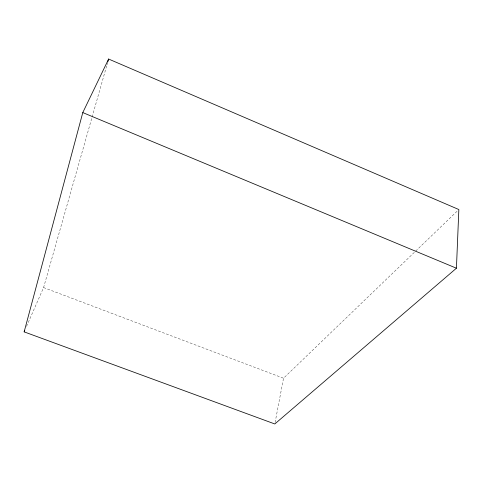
<?xml version="1.0" encoding="UTF-8"?>
<svg xmlns="http://www.w3.org/2000/svg" width="483" height="483" viewBox="0 0 483 483"><rect width="100%" height="100%" fill="white"/><g stroke="black" fill="none" stroke-linecap="round" stroke-linejoin="round"><path stroke-width="0.36" stroke-dasharray="2.42 1.81" d="M275.093 422.492L283.527 378.225L457.763 210.582M26.541 326.417L43.585 287.566L91.891 117.798M92.096 117.073L106.755 65.561M106.96 64.837L107.576 62.657M43.585 287.566L283.527 378.225"/><path stroke-width="0.72" d="M456.429 268.216L458.85 209.537L108.609 59.035L82.786 112.581L24.15 331.869L274.809 423.965L456.429 268.216L82.786 112.581M107.781 61.933L108.609 59.035M24.15 331.869L24.748 330.511"/></g></svg>
